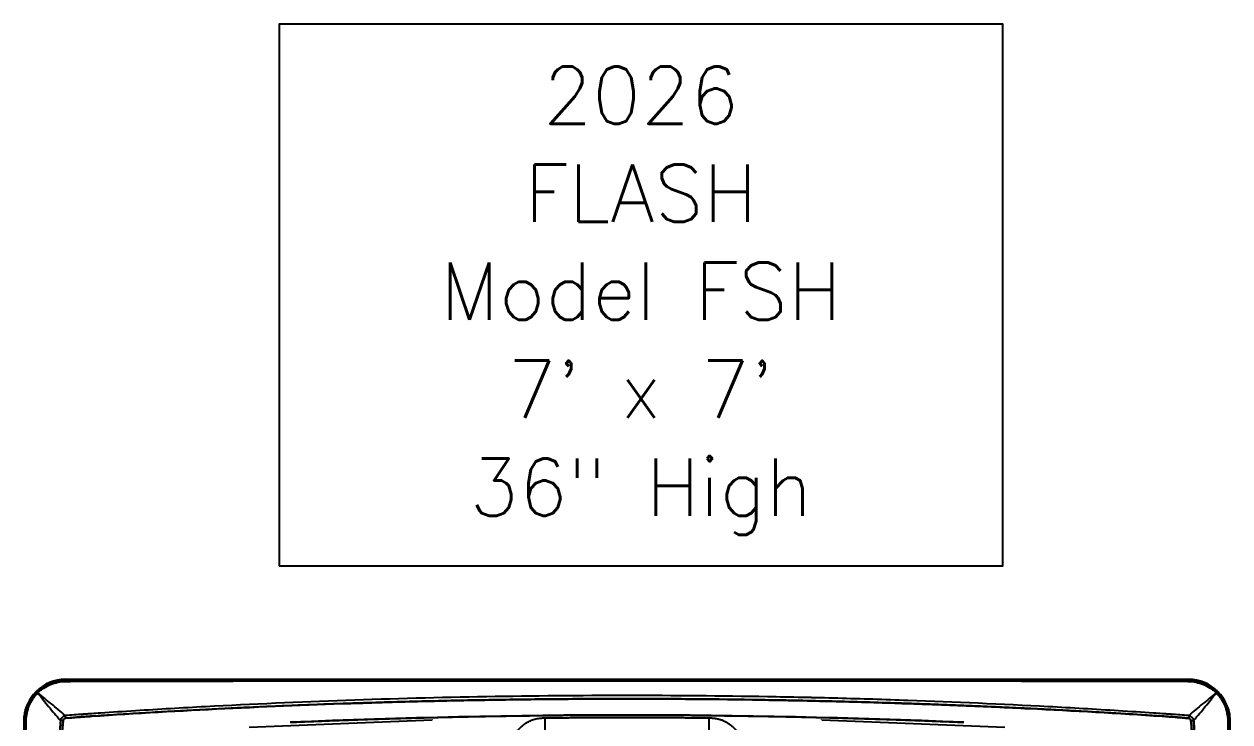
# Model space of a CAD drawing. Extents: x 527 to 611, y 788 to 934.
# Drawn here: x 527.1 to 611.5, y 884.8 to 933.6 of the extents above; entities that cross this region are included whole.
import ezdxf
from ezdxf.enums import TextEntityAlignment as Align

# ---------------------------------------------------------------- set-up
doc = ezdxf.new("R2010")
doc.units = 0
doc.header["$MEASUREMENT"] = 0
doc.layers.add('1', color=4, linetype='Continuous')
doc.layers.add('DIM', color=3, linetype='Continuous')
doc.layers.add('GEOMETRY', color=4, linetype='Continuous', lineweight=25)
doc.styles.add('SIMPLEX', font='simplex')

# ---------------------------------------------------------------- blocks, each defined once
blk = doc.blocks.new('2026_FLASH')
at = {"layer": 'GEOMETRY'}
for p, q in [((2.898, 84.42), (2.898, 84.346)), ((2.898, 84.42), (81.522, 84.42)), ((2.898, 84.42), (2.898, 84.346)), ((81.522, 84.42), (81.522, 84.346)), ((0, 81.522), (0.074, 81.522)), ((0, 2.898), (0, 81.522)), ((2.728, 81.519), (2.538, 81.536)), ((2.884, 81.882), (2.901, 81.692)), ((15.764, 81.076), (28.57, 81.586)), ((28.57, 81.586), (28.569, 81.615)), ((55.85, 81.586), (55.851, 81.615)), ((55.85, 81.586), (68.656, 81.076)), ((81.536, 81.882), (81.519, 81.692)), ((84.42, 81.522), (84.346, 81.522)), ((84.42, 81.522), (84.346, 81.522)), ((84.42, 81.522), (84.42, 2.898))]:
    blk.add_line(p, q, dxfattribs=at)
for centre, radius, start, end in [((2.898, 81.522), 2.898, 90, 180), ((3.499, 84.28), 0.604, 173.66743, 180.40488), ((81.522, 81.522), 2.898, 0, 90), ((80.922, 84.28), 0.604, 359.59502, 6.33433), ((1.454, 83.98), 0.723, 219.79075, 225.41335), ((0.44, 82.966), 0.724, 44.58671, 50.20785), ((83.98, 82.966), 0.723, 129.79075, 135.41335), ((82.966, 83.98), 0.724, 314.58671, 320.20785), ((0.14, 80.922), 0.604, 89.59502, 96.33433), ((84.28, 80.921), 0.604, 83.66743, 90.40488)]:
    blk.add_arc(centre, radius, start, end, dxfattribs=at)
for points, knots in [([(2.898, 84.346), (2.892, 84.346), (2.886, 84.346), (2.875, 84.346), (2.857, 84.346), (2.817, 84.345), (2.782, 84.344), (2.713, 84.341), (2.667, 84.337), (2.53, 84.324), (2.439, 84.311), (2.259, 84.275), (2.169, 84.253), (2.036, 84.213), (1.992, 84.198), (1.905, 84.167), (1.862, 84.15), (1.649, 84.062), (1.487, 83.976), (1.295, 83.848), (1.257, 83.822), (1.183, 83.767), (1.146, 83.738), (1.038, 83.65), (0.969, 83.587), (0.903, 83.522)], [0, 0, 0, 0, 0.007813, 0.007813, 0.015625, 0.03125, 0.0625, 0.0625, 0.125, 0.125, 0.25, 0.25, 0.375, 0.375, 0.4375, 0.4375, 0.5, 0.5, 0.75, 0.75, 0.8125, 0.8125, 0.875, 0.875, 1, 1, 1, 1]), ([(2.898, 84.346), (2.892, 84.346), (2.886, 84.346), (2.875, 84.346), (2.857, 84.346), (2.817, 84.345), (2.782, 84.344), (2.713, 84.341), (2.667, 84.337), (2.53, 84.324), (2.439, 84.311), (2.259, 84.275), (2.169, 84.253), (2.036, 84.213), (1.992, 84.198), (1.905, 84.167), (1.862, 84.15), (1.649, 84.062), (1.487, 83.976), (1.295, 83.848), (1.257, 83.822), (1.183, 83.767), (1.146, 83.738), (1.038, 83.65), (0.969, 83.587), (0.903, 83.522)], [0, 0, 0, 0, 0.007813, 0.007813, 0.015625, 0.03125, 0.0625, 0.0625, 0.125, 0.125, 0.25, 0.25, 0.375, 0.375, 0.4375, 0.4375, 0.5, 0.5, 0.75, 0.75, 0.8125, 0.8125, 0.875, 0.875, 1, 1, 1, 1]), ([(0.956, 83.474), (1.021, 83.536), (1.089, 83.595), (1.194, 83.679), (1.23, 83.706), (1.303, 83.758), (1.34, 83.783), (1.527, 83.905), (1.685, 83.988), (1.891, 84.073), (1.933, 84.089), (2.018, 84.12), (2.06, 84.134), (2.189, 84.173), (2.276, 84.196), (2.537, 84.25), (2.714, 84.271), (2.894, 84.275)], [0, 0, 0, 0, 0.125, 0.125, 0.1875, 0.1875, 0.25, 0.25, 0.5, 0.5, 0.5625, 0.5625, 0.625, 0.625, 0.75, 0.75, 1, 1, 1, 1]), ([(0.956, 83.474), (1.021, 83.536), (1.089, 83.595), (1.194, 83.679), (1.23, 83.706), (1.303, 83.758), (1.34, 83.783), (1.527, 83.905), (1.685, 83.988), (1.891, 84.073), (1.933, 84.089), (2.018, 84.12), (2.06, 84.134), (2.189, 84.173), (2.276, 84.196), (2.537, 84.25), (2.714, 84.271), (2.894, 84.275)], [0, 0, 0, 0, 0.125, 0.125, 0.1875, 0.1875, 0.25, 0.25, 0.5, 0.5, 0.5625, 0.5625, 0.625, 0.625, 0.75, 0.75, 1, 1, 1, 1]), ([(81.522, 84.346), (81.496, 84.346), (81.471, 84.346), (81.42, 84.346), (81.343, 84.346), (81.164, 84.346), (80.805, 84.346), (80.089, 84.346), (78.655, 84.346), (77.427, 84.346), (74.97, 84.346), (73.332, 84.345), (68.418, 84.345), (65.142, 84.345), (55.314, 84.344), (48.762, 84.344), (35.658, 84.344), (29.106, 84.344), (19.278, 84.345), (16.002, 84.345), (11.088, 84.345), (9.45, 84.346), (6.993, 84.346), (5.765, 84.346), (4.331, 84.346), (3.615, 84.346), (3.256, 84.346), (3.077, 84.346), (3, 84.346), (2.949, 84.346), (2.924, 84.346), (2.898, 84.346)], [0, 0, 0, 0, 0.000977, 0.000977, 0.001953, 0.003906, 0.007812, 0.015625, 0.03125, 0.0625, 0.0625, 0.125, 0.125, 0.25, 0.25, 0.5, 0.5, 0.75, 0.75, 0.875, 0.875, 0.9375, 0.9375, 0.96875, 0.984375, 0.992187, 0.996094, 0.998047, 0.999023, 0.999023, 1, 1, 1, 1]), ([(81.522, 84.346), (81.496, 84.346), (81.471, 84.346), (81.42, 84.346), (81.343, 84.346), (81.164, 84.346), (80.805, 84.346), (80.089, 84.346), (78.655, 84.346), (77.427, 84.346), (74.97, 84.346), (73.332, 84.345), (68.418, 84.345), (65.142, 84.345), (55.314, 84.344), (48.762, 84.344), (35.658, 84.344), (29.106, 84.344), (19.278, 84.345), (16.002, 84.345), (11.088, 84.345), (9.45, 84.346), (6.993, 84.346), (5.765, 84.346), (4.331, 84.346), (3.615, 84.346), (3.256, 84.346), (3.077, 84.346), (3, 84.346), (2.949, 84.346), (2.924, 84.346), (2.898, 84.346)], [0, 0, 0, 0, 0.000977, 0.000977, 0.001953, 0.003906, 0.007812, 0.015625, 0.03125, 0.0625, 0.0625, 0.125, 0.125, 0.25, 0.25, 0.5, 0.5, 0.75, 0.75, 0.875, 0.875, 0.9375, 0.9375, 0.96875, 0.984375, 0.992187, 0.996094, 0.998047, 0.999023, 0.999023, 1, 1, 1, 1]), ([(2.947, 84.277), (2.951, 84.277), (2.954, 84.277), (2.96, 84.277), (2.97, 84.277), (2.992, 84.277), (3.037, 84.277), (3.126, 84.277), (3.305, 84.278), (3.663, 84.278), (4.379, 84.28), (5.81, 84.283), (7.037, 84.286), (9.491, 84.291), (11.127, 84.294), (16.035, 84.303), (19.307, 84.308), (25.851, 84.315), (29.122, 84.318), (35.666, 84.321), (42.21, 84.323), (48.754, 84.321), (55.298, 84.318), (58.569, 84.315), (65.113, 84.308), (68.385, 84.303), (74.929, 84.291), (78.201, 84.284), (81.473, 84.277)], [0, 0, 0, 0, 0.000122, 0.000122, 0.000244, 0.000488, 0.000977, 0.001953, 0.003906, 0.007813, 0.015625, 0.03125, 0.0625, 0.0625, 0.125, 0.125, 0.25, 0.25, 0.375, 0.375, 0.5, 0.625, 0.625, 0.75, 0.75, 0.875, 0.875, 1, 1, 1, 1]), ([(2.947, 84.277), (2.951, 84.277), (2.954, 84.277), (2.96, 84.277), (2.97, 84.277), (2.992, 84.277), (3.037, 84.277), (3.126, 84.277), (3.305, 84.278), (3.663, 84.278), (4.379, 84.28), (5.81, 84.283), (7.037, 84.286), (9.491, 84.291), (11.127, 84.294), (16.035, 84.303), (19.307, 84.308), (25.851, 84.315), (29.122, 84.318), (35.666, 84.321), (42.21, 84.323), (48.754, 84.321), (55.298, 84.318), (58.569, 84.315), (65.113, 84.308), (68.385, 84.303), (74.929, 84.291), (78.201, 84.284), (81.473, 84.277)], [0, 0, 0, 0, 0.000122, 0.000122, 0.000244, 0.000488, 0.000977, 0.001953, 0.003906, 0.007813, 0.015625, 0.03125, 0.0625, 0.0625, 0.125, 0.125, 0.25, 0.25, 0.375, 0.375, 0.5, 0.625, 0.625, 0.75, 0.75, 0.875, 0.875, 1, 1, 1, 1]), ([(81.473, 84.277), (81.475, 84.277), (81.477, 84.277), (81.481, 84.276), (81.488, 84.276), (81.504, 84.276), (81.517, 84.276), (81.526, 84.275)], [0, 0, 0, 0, 0.125, 0.125, 0.25, 0.5, 1, 1, 1, 1]), ([(81.473, 84.277), (81.475, 84.277), (81.477, 84.277), (81.481, 84.276), (81.488, 84.276), (81.504, 84.276), (81.517, 84.276), (81.526, 84.275)], [0, 0, 0, 0, 0.125, 0.125, 0.25, 0.5, 1, 1, 1, 1]), ([(81.522, 84.42), (81.648, 84.415), (81.902, 84.406), (82.273, 84.325), (82.526, 84.252), (82.647, 84.192), (82.655, 84.188)], [0, 0, 0, 0, 0.32534, 0.652035, 0.977363, 1, 1, 1, 1]), ([(83.517, 83.522), (83.451, 83.587), (83.382, 83.65), (83.274, 83.738), (83.237, 83.767), (83.163, 83.822), (83.125, 83.848), (82.933, 83.976), (82.771, 84.062), (82.558, 84.15), (82.515, 84.167), (82.428, 84.198), (82.384, 84.213), (82.251, 84.253), (82.161, 84.275), (81.981, 84.311), (81.89, 84.324), (81.753, 84.337), (81.707, 84.341), (81.638, 84.344), (81.615, 84.345), (81.568, 84.346), (81.545, 84.346), (81.522, 84.346)], [0, 0, 0, 0, 0.125, 0.125, 0.1875, 0.1875, 0.25, 0.25, 0.5, 0.5, 0.5625, 0.5625, 0.625, 0.625, 0.75, 0.75, 0.875, 0.875, 0.9375, 0.9375, 0.96875, 0.96875, 1, 1, 1, 1]), ([(83.517, 83.522), (83.451, 83.587), (83.382, 83.65), (83.274, 83.738), (83.237, 83.767), (83.163, 83.822), (83.125, 83.848), (82.933, 83.976), (82.771, 84.062), (82.558, 84.15), (82.515, 84.167), (82.428, 84.198), (82.384, 84.213), (82.251, 84.253), (82.161, 84.275), (81.981, 84.311), (81.89, 84.324), (81.753, 84.337), (81.707, 84.341), (81.638, 84.344), (81.615, 84.345), (81.568, 84.346), (81.545, 84.346), (81.522, 84.346)], [0, 0, 0, 0, 0.125, 0.125, 0.1875, 0.1875, 0.25, 0.25, 0.5, 0.5, 0.5625, 0.5625, 0.625, 0.625, 0.75, 0.75, 0.875, 0.875, 0.9375, 0.9375, 0.96875, 0.96875, 1, 1, 1, 1]), ([(81.526, 84.275), (81.706, 84.271), (81.883, 84.25), (82.144, 84.196), (82.231, 84.173), (82.36, 84.134), (82.402, 84.12), (82.487, 84.089), (82.529, 84.073), (82.735, 83.988), (82.893, 83.905), (83.08, 83.783), (83.117, 83.758), (83.19, 83.706), (83.226, 83.679), (83.331, 83.595), (83.399, 83.536), (83.464, 83.474)], [0, 0, 0, 0, 0.25, 0.25, 0.375, 0.375, 0.4375, 0.4375, 0.5, 0.5, 0.75, 0.75, 0.8125, 0.8125, 0.875, 0.875, 1, 1, 1, 1]), ([(81.526, 84.275), (81.706, 84.271), (81.883, 84.25), (82.144, 84.196), (82.231, 84.173), (82.36, 84.134), (82.402, 84.12), (82.487, 84.089), (82.529, 84.073), (82.735, 83.988), (82.893, 83.905), (83.08, 83.783), (83.117, 83.758), (83.19, 83.706), (83.226, 83.679), (83.331, 83.595), (83.399, 83.536), (83.464, 83.474)], [0, 0, 0, 0, 0.25, 0.25, 0.375, 0.375, 0.4375, 0.4375, 0.5, 0.5, 0.75, 0.75, 0.8125, 0.8125, 0.875, 0.875, 1, 1, 1, 1]), ([(0.898, 83.517), (0.833, 83.451), (0.77, 83.382), (0.682, 83.274), (0.653, 83.237), (0.598, 83.163), (0.572, 83.125), (0.444, 82.933), (0.358, 82.771), (0.27, 82.558), (0.253, 82.515), (0.222, 82.428), (0.207, 82.384), (0.167, 82.251), (0.145, 82.161), (0.109, 81.981), (0.096, 81.89), (0.083, 81.753), (0.079, 81.707), (0.076, 81.638), (0.075, 81.615), (0.074, 81.568), (0.074, 81.545), (0.074, 81.522)], [0, 0, 0, 0, 0.125, 0.125, 0.1875, 0.1875, 0.25, 0.25, 0.5, 0.5, 0.5625, 0.5625, 0.625, 0.625, 0.75, 0.75, 0.875, 0.875, 0.9375, 0.9375, 0.96875, 0.96875, 1, 1, 1, 1]), ([(0.898, 83.517), (0.833, 83.451), (0.77, 83.382), (0.682, 83.274), (0.653, 83.237), (0.598, 83.163), (0.572, 83.125), (0.444, 82.933), (0.358, 82.771), (0.27, 82.558), (0.253, 82.515), (0.222, 82.428), (0.207, 82.384), (0.167, 82.251), (0.145, 82.161), (0.109, 81.981), (0.096, 81.89), (0.083, 81.753), (0.079, 81.707), (0.076, 81.638), (0.075, 81.615), (0.074, 81.568), (0.074, 81.545), (0.074, 81.522)], [0, 0, 0, 0, 0.125, 0.125, 0.1875, 0.1875, 0.25, 0.25, 0.5, 0.5, 0.5625, 0.5625, 0.625, 0.625, 0.75, 0.75, 0.875, 0.875, 0.9375, 0.9375, 0.96875, 0.96875, 1, 1, 1, 1]), ([(0.145, 81.526), (0.149, 81.706), (0.17, 81.883), (0.224, 82.144), (0.247, 82.231), (0.286, 82.36), (0.3, 82.402), (0.331, 82.487), (0.347, 82.529), (0.432, 82.735), (0.515, 82.893), (0.637, 83.08), (0.662, 83.117), (0.714, 83.19), (0.741, 83.226), (0.825, 83.331), (0.884, 83.399), (0.946, 83.464)], [0, 0, 0, 0, 0.25, 0.25, 0.375, 0.375, 0.4375, 0.4375, 0.5, 0.5, 0.75, 0.75, 0.8125, 0.8125, 0.875, 0.875, 1, 1, 1, 1]), ([(0.145, 81.526), (0.149, 81.706), (0.17, 81.883), (0.224, 82.144), (0.247, 82.231), (0.286, 82.36), (0.3, 82.402), (0.331, 82.487), (0.347, 82.529), (0.432, 82.735), (0.515, 82.893), (0.637, 83.08), (0.662, 83.117), (0.714, 83.19), (0.741, 83.226), (0.825, 83.331), (0.884, 83.399), (0.946, 83.464)], [0, 0, 0, 0, 0.25, 0.25, 0.375, 0.375, 0.4375, 0.4375, 0.5, 0.5, 0.75, 0.75, 0.8125, 0.8125, 0.875, 0.875, 1, 1, 1, 1]), ([(0.946, 83.464), (1.073, 83.309), (1.201, 83.152), (1.458, 82.835), (1.587, 82.675), (1.851, 82.353), (1.985, 82.19), (2.258, 81.864), (2.396, 81.7), (2.538, 81.536)], [0, 0, 0, 0, 0.25, 0.25, 0.5, 0.5, 0.75, 0.75, 1, 1, 1, 1]), ([(0.946, 83.464), (1.073, 83.309), (1.201, 83.152), (1.458, 82.835), (1.587, 82.675), (1.851, 82.353), (1.985, 82.19), (2.258, 81.864), (2.396, 81.7), (2.538, 81.536)], [0, 0, 0, 0, 0.25, 0.25, 0.5, 0.5, 0.75, 0.75, 1, 1, 1, 1]), ([(2.884, 81.882), (2.72, 82.024), (2.556, 82.162), (2.23, 82.435), (2.067, 82.569), (1.745, 82.833), (1.585, 82.962), (1.268, 83.219), (1.111, 83.347), (0.956, 83.474)], [0, 0, 0, 0, 0.25, 0.25, 0.5, 0.5, 0.75, 0.75, 1, 1, 1, 1]), ([(2.884, 81.882), (2.72, 82.024), (2.556, 82.162), (2.23, 82.435), (2.067, 82.569), (1.745, 82.833), (1.585, 82.962), (1.268, 83.219), (1.111, 83.347), (0.956, 83.474)], [0, 0, 0, 0, 0.25, 0.25, 0.5, 0.5, 0.75, 0.75, 1, 1, 1, 1]), ([(81.536, 81.882), (81.332, 81.897), (81.127, 81.912), (80.718, 81.94), (80.514, 81.954), (80.207, 81.975), (80.105, 81.983), (79.9, 81.997), (79.798, 82.004), (79.491, 82.025), (78.468, 82.095), (77.445, 82.161), (74.99, 82.316), (73.353, 82.412), (68.439, 82.676), (65.162, 82.822), (60.245, 82.995), (58.605, 83.046), (55.326, 83.132), (53.686, 83.168), (48.767, 83.254), (45.487, 83.283), (38.926, 83.283), (35.645, 83.254), (29.087, 83.14), (25.809, 83.053), (19.255, 82.821), (15.979, 82.676), (11.067, 82.412), (9.43, 82.316), (6.975, 82.161), (6.156, 82.108), (5.133, 82.039), (4.929, 82.025), (4.622, 82.004), (4.52, 81.997), (4.315, 81.983), (4.213, 81.975), (3.906, 81.954), (3.702, 81.94), (3.293, 81.912), (3.088, 81.897), (2.884, 81.882)], [0, 0, 0, 0, 0.007813, 0.007813, 0.015625, 0.015625, 0.019531, 0.019531, 0.023438, 0.023438, 0.03125, 0.0625, 0.0625, 0.125, 0.125, 0.25, 0.25, 0.3125, 0.3125, 0.375, 0.375, 0.5, 0.5, 0.625, 0.625, 0.75, 0.75, 0.875, 0.875, 0.9375, 0.9375, 0.96875, 0.96875, 0.976563, 0.976563, 0.980469, 0.980469, 0.984375, 0.984375, 0.992188, 0.992188, 1, 1, 1, 1]), ([(81.536, 81.882), (81.127, 81.912), (80.718, 81.94), (80.105, 81.983), (79.9, 81.997), (79.491, 82.025), (79.287, 82.039), (78.264, 82.108), (77.445, 82.161), (74.99, 82.316), (73.353, 82.412), (68.439, 82.676), (65.162, 82.822), (58.606, 83.053), (55.326, 83.14), (48.767, 83.254), (45.487, 83.283), (38.926, 83.283), (35.645, 83.254), (29.087, 83.14), (25.809, 83.053), (19.255, 82.821), (15.979, 82.676), (11.067, 82.412), (9.43, 82.316), (6.975, 82.161), (6.156, 82.108), (5.133, 82.039), (4.929, 82.025), (4.52, 81.997), (4.315, 81.983), (3.702, 81.94), (3.293, 81.912), (2.884, 81.882)], [0, 0, 0, 0, 0.031247, 0.031247, 0.04687, 0.04687, 0.062493, 0.062493, 0.124986, 0.124986, 0.249972, 0.249972, 0.499944, 0.499944, 0.749917, 0.749917, 0.999889, 0.999889, 1.249861, 1.249861, 1.499833, 1.499833, 1.749806, 1.749806, 1.874792, 1.874792, 1.937285, 1.937285, 1.952908, 1.952908, 1.968531, 1.968531, 1.999778, 1.999778, 1.999778, 1.999778]), ([(79.681, 81.835), (79.526, 81.845), (79.217, 81.866), (78.753, 81.896), (78.289, 81.926), (77.824, 81.955), (77.359, 81.984), (76.895, 82.013), (76.429, 82.041), (75.964, 82.069), (75.499, 82.096), (75.033, 82.123), (74.567, 82.15), (74.101, 82.176), (73.634, 82.202), (73.167, 82.227), (72.7, 82.252), (72.233, 82.277), (71.766, 82.302), (71.298, 82.325), (70.831, 82.349), (70.363, 82.372), (69.894, 82.395), (69.426, 82.417), (68.957, 82.439), (68.488, 82.461), (68.019, 82.482), (67.55, 82.503), (67.08, 82.524), (66.61, 82.544), (66.14, 82.563), (65.67, 82.583), (65.2, 82.602), (64.729, 82.62), (64.258, 82.638), (63.787, 82.656), (63.315, 82.673), (62.844, 82.69), (62.372, 82.707), (61.9, 82.723), (61.428, 82.739), (60.334, 82.775), (58.618, 82.827), (56.278, 82.888), (53.932, 82.939), (50.807, 82.996), (46.899, 83.042), (42.21, 83.061), (37.52, 83.042), (33.612, 82.996), (30.487, 82.939), (28.142, 82.888), (25.801, 82.827), (23.943, 82.77), (22.565, 82.725), (21.666, 82.694), (20.767, 82.661), (19.87, 82.627), (18.974, 82.592), (18.078, 82.555), (17.183, 82.517), (16.289, 82.477), (15.395, 82.436), (14.503, 82.394), (13.611, 82.35), (12.72, 82.305), (11.83, 82.259), (10.941, 82.211), (10.053, 82.161), (9.165, 82.11), (8.278, 82.058), (7.392, 82.005), (6.507, 81.95), (5.623, 81.893), (5.033, 81.855), (4.739, 81.835)], [0, 0, 0, 0, 0.006197, 0.012398, 0.0186, 0.024806, 0.031014, 0.037224, 0.043438, 0.049654, 0.055873, 0.062094, 0.068318, 0.074545, 0.080774, 0.087006, 0.093241, 0.099478, 0.105719, 0.111962, 0.118207, 0.124456, 0.130707, 0.13696, 0.143217, 0.149476, 0.155738, 0.162003, 0.16827, 0.174541, 0.180814, 0.18709, 0.193368, 0.199649, 0.205933, 0.21222, 0.21851, 0.224802, 0.231098, 0.237396, 0.243697, 0.25, 0.281157, 0.312375, 0.343656, 0.375, 0.437416, 0.5, 0.562583, 0.625, 0.656344, 0.687624, 0.718843, 0.75, 0.762004, 0.773999, 0.785983, 0.797957, 0.809921, 0.821875, 0.833819, 0.845753, 0.857677, 0.869591, 0.881495, 0.89339, 0.905274, 0.917149, 0.929014, 0.940869, 0.952714, 0.96455, 0.976376, 0.988193, 1, 1, 1, 1]), ([(4.739, 81.835), (10.921, 82.245), (17.163, 82.551), (23.489, 82.755), (23.513, 82.756), (23.561, 82.758), (23.586, 82.758), (23.659, 82.761), (23.707, 82.762), (23.853, 82.767), (23.95, 82.77), (24.242, 82.779), (24.437, 82.785), (25.021, 82.803), (25.41, 82.814), (26.579, 82.847), (27.359, 82.867), (29.702, 82.924), (31.267, 82.955), (32.885, 82.981), (32.933, 82.982), (33.03, 82.983), (33.079, 82.984), (33.225, 82.986), (33.323, 82.988), (33.615, 82.992), (33.81, 82.995), (34.394, 83.003), (34.784, 83.008), (35.955, 83.022), (36.735, 83.03), (39.079, 83.048), (40.643, 83.055), (45.343, 83.055), (48.468, 83.03), (51.632, 82.979), (51.682, 82.979), (51.78, 82.977), (51.829, 82.976), (51.976, 82.974), (52.074, 82.972), (52.368, 82.967), (52.564, 82.964), (53.151, 82.953), (53.543, 82.946), (54.717, 82.922), (55.498, 82.905), (57.841, 82.848), (59.4, 82.805), (60.98, 82.754), (61.005, 82.753), (61.054, 82.751), (61.078, 82.75), (61.152, 82.748), (61.201, 82.746), (61.349, 82.742), (61.447, 82.738), (61.743, 82.728), (61.939, 82.722), (62.529, 82.702), (62.923, 82.688), (64.101, 82.645), (64.886, 82.614), (67.238, 82.519), (68.802, 82.449), (73.484, 82.219), (76.59, 82.04), (79.681, 81.835)], [0, 0, 0, 0, 0.25, 0.25, 0.250977, 0.250977, 0.251953, 0.251953, 0.253906, 0.253906, 0.257812, 0.257812, 0.265625, 0.265625, 0.28125, 0.28125, 0.3125, 0.3125, 0.375, 0.375, 0.376953, 0.376953, 0.378906, 0.378906, 0.382812, 0.382812, 0.390625, 0.390625, 0.40625, 0.40625, 0.4375, 0.4375, 0.5, 0.5, 0.625, 0.625, 0.626953, 0.626953, 0.628906, 0.628906, 0.632812, 0.632812, 0.640625, 0.640625, 0.65625, 0.65625, 0.6875, 0.6875, 0.75, 0.75, 0.750977, 0.750977, 0.751953, 0.751953, 0.753906, 0.753906, 0.757812, 0.757812, 0.765625, 0.765625, 0.78125, 0.78125, 0.8125, 0.8125, 0.875, 0.875, 1, 1, 1, 1]), ([(83.464, 83.474), (83.309, 83.347), (83.152, 83.219), (82.835, 82.962), (82.675, 82.833), (82.353, 82.569), (82.19, 82.435), (81.864, 82.162), (81.7, 82.024), (81.536, 81.882)], [0, 0, 0, 0, 0.25, 0.25, 0.5, 0.5, 0.75, 0.75, 1, 1, 1, 1]), ([(83.464, 83.474), (83.309, 83.347), (83.152, 83.219), (82.835, 82.962), (82.675, 82.833), (82.353, 82.569), (82.19, 82.435), (81.864, 82.162), (81.7, 82.024), (81.536, 81.882)], [0, 0, 0, 0, 0.25, 0.25, 0.5, 0.5, 0.75, 0.75, 1, 1, 1, 1]), ([(81.882, 81.536), (82.024, 81.7), (82.162, 81.864), (82.435, 82.19), (82.569, 82.353), (82.833, 82.675), (82.962, 82.835), (83.219, 83.152), (83.347, 83.309), (83.474, 83.464)], [0, 0, 0, 0, 0.25, 0.25, 0.5, 0.5, 0.75, 0.75, 1, 1, 1, 1]), ([(81.882, 81.536), (82.024, 81.7), (82.162, 81.864), (82.435, 82.19), (82.569, 82.353), (82.833, 82.675), (82.962, 82.835), (83.219, 83.152), (83.347, 83.309), (83.474, 83.464)], [0, 0, 0, 0, 0.25, 0.25, 0.5, 0.5, 0.75, 0.75, 1, 1, 1, 1]), ([(83.474, 83.464), (83.536, 83.399), (83.595, 83.331), (83.679, 83.226), (83.706, 83.19), (83.758, 83.117), (83.783, 83.08), (83.905, 82.893), (83.988, 82.735), (84.073, 82.529), (84.089, 82.487), (84.12, 82.402), (84.134, 82.36), (84.173, 82.231), (84.196, 82.144), (84.25, 81.883), (84.271, 81.706), (84.275, 81.526)], [0, 0, 0, 0, 0.125, 0.125, 0.1875, 0.1875, 0.25, 0.25, 0.5, 0.5, 0.5625, 0.5625, 0.625, 0.625, 0.75, 0.75, 1, 1, 1, 1]), ([(83.474, 83.464), (83.536, 83.399), (83.595, 83.331), (83.679, 83.226), (83.706, 83.19), (83.758, 83.117), (83.783, 83.08), (83.905, 82.893), (83.988, 82.735), (84.073, 82.529), (84.089, 82.487), (84.12, 82.402), (84.134, 82.36), (84.173, 82.231), (84.196, 82.144), (84.25, 81.883), (84.271, 81.706), (84.275, 81.526)], [0, 0, 0, 0, 0.125, 0.125, 0.1875, 0.1875, 0.25, 0.25, 0.5, 0.5, 0.5625, 0.5625, 0.625, 0.625, 0.75, 0.75, 1, 1, 1, 1]), ([(84.346, 81.522), (84.346, 81.528), (84.346, 81.534), (84.346, 81.545), (84.346, 81.563), (84.345, 81.603), (84.344, 81.638), (84.341, 81.707), (84.337, 81.753), (84.324, 81.89), (84.311, 81.981), (84.275, 82.161), (84.253, 82.251), (84.213, 82.384), (84.198, 82.428), (84.167, 82.515), (84.15, 82.558), (84.062, 82.771), (83.976, 82.933), (83.848, 83.125), (83.822, 83.163), (83.767, 83.237), (83.738, 83.274), (83.65, 83.382), (83.587, 83.451), (83.522, 83.517)], [0, 0, 0, 0, 0.007813, 0.007813, 0.015625, 0.03125, 0.0625, 0.0625, 0.125, 0.125, 0.25, 0.25, 0.375, 0.375, 0.4375, 0.4375, 0.5, 0.5, 0.75, 0.75, 0.8125, 0.8125, 0.875, 0.875, 1, 1, 1, 1]), ([(84.346, 81.522), (84.346, 81.528), (84.346, 81.534), (84.346, 81.545), (84.346, 81.563), (84.345, 81.603), (84.344, 81.638), (84.341, 81.707), (84.337, 81.753), (84.324, 81.89), (84.311, 81.981), (84.275, 82.161), (84.253, 82.251), (84.213, 82.384), (84.198, 82.428), (84.167, 82.515), (84.15, 82.558), (84.062, 82.771), (83.976, 82.933), (83.848, 83.125), (83.822, 83.163), (83.767, 83.237), (83.738, 83.274), (83.65, 83.382), (83.587, 83.451), (83.522, 83.517)], [0, 0, 0, 0, 0.007813, 0.007813, 0.015625, 0.03125, 0.0625, 0.0625, 0.125, 0.125, 0.25, 0.25, 0.375, 0.375, 0.4375, 0.4375, 0.5, 0.5, 0.75, 0.75, 0.8125, 0.8125, 0.875, 0.875, 1, 1, 1, 1]), ([(0, 81.522), (0.005, 81.648), (0.014, 81.902), (0.095, 82.273), (0.168, 82.526), (0.228, 82.647), (0.232, 82.655)], [0, 0, 0, 0, 0.32534, 0.652035, 0.977363, 1, 1, 1, 1]), ([(18.638, 81.41), (18.785, 81.416), (19.079, 81.429), (19.519, 81.447), (19.96, 81.465), (20.401, 81.483), (20.841, 81.5), (21.282, 81.517), (21.722, 81.534), (22.163, 81.55), (22.604, 81.566), (23.044, 81.582), (23.485, 81.597), (23.925, 81.612), (24.366, 81.626), (24.807, 81.64), (25.247, 81.654), (25.688, 81.668), (26.128, 81.681), (26.569, 81.694), (27.01, 81.706), (27.45, 81.718), (27.891, 81.73), (28.331, 81.741), (28.772, 81.752), (29.213, 81.763), (29.653, 81.773), (30.094, 81.783), (30.534, 81.792), (30.975, 81.802), (31.415, 81.81), (31.856, 81.819), (32.297, 81.827), (32.737, 81.835), (33.178, 81.842), (33.618, 81.849), (34.059, 81.856), (34.5, 81.862), (34.94, 81.868), (35.381, 81.874), (35.821, 81.879), (36.262, 81.884), (36.703, 81.889), (37.143, 81.893), (37.584, 81.897), (38.024, 81.901), (38.465, 81.904), (38.906, 81.907), (39.346, 81.909), (39.787, 81.911), (40.227, 81.913), (40.668, 81.914), (41.109, 81.916), (41.549, 81.916), (41.99, 81.917), (42.43, 81.917), (42.871, 81.916), (43.311, 81.916), (43.752, 81.914), (44.193, 81.913), (44.633, 81.911), (45.074, 81.909), (45.514, 81.907), (45.955, 81.904), (46.396, 81.901), (46.836, 81.897), (47.277, 81.893), (47.717, 81.889), (48.158, 81.884), (48.599, 81.879), (49.039, 81.874), (49.48, 81.868), (49.92, 81.862), (50.361, 81.856), (50.802, 81.849), (51.242, 81.842), (51.683, 81.835), (52.123, 81.827), (52.564, 81.819), (53.005, 81.81), (53.445, 81.802), (53.886, 81.792), (54.326, 81.783), (54.767, 81.773), (55.207, 81.763), (55.648, 81.752), (56.089, 81.741), (56.529, 81.73), (56.97, 81.718), (57.41, 81.706), (57.851, 81.694), (58.292, 81.681), (58.732, 81.668), (59.173, 81.654), (59.613, 81.64), (60.054, 81.626), (60.495, 81.612), (60.935, 81.597), (61.376, 81.582), (61.816, 81.566), (62.257, 81.55), (62.698, 81.534), (63.138, 81.517), (63.579, 81.5), (64.019, 81.483), (64.46, 81.465), (64.901, 81.447), (65.341, 81.429), (65.635, 81.416), (65.782, 81.41)], [0, 0, 0, 0, 0.009351, 0.018702, 0.028053, 0.037404, 0.046754, 0.056104, 0.065453, 0.074803, 0.084152, 0.0935, 0.102849, 0.112197, 0.121545, 0.130893, 0.14024, 0.149588, 0.158935, 0.168281, 0.177628, 0.186975, 0.196321, 0.205667, 0.215013, 0.224358, 0.233704, 0.243049, 0.252394, 0.261739, 0.271084, 0.280428, 0.289773, 0.299117, 0.308462, 0.317806, 0.32715, 0.336494, 0.345837, 0.355181, 0.364525, 0.373868, 0.383212, 0.392555, 0.401898, 0.411241, 0.420585, 0.429928, 0.439271, 0.448614, 0.457957, 0.4673, 0.476643, 0.485986, 0.495329, 0.504671, 0.514014, 0.523357, 0.5327, 0.542043, 0.551386, 0.560729, 0.570072, 0.579415, 0.588759, 0.598102, 0.607445, 0.616788, 0.626132, 0.635475, 0.644819, 0.654163, 0.663506, 0.67285, 0.682194, 0.691538, 0.700883, 0.710227, 0.719572, 0.728916, 0.738261, 0.747606, 0.756951, 0.766296, 0.775642, 0.784987, 0.794333, 0.803679, 0.813025, 0.822372, 0.831719, 0.841065, 0.850412, 0.85976, 0.869107, 0.878455, 0.887803, 0.897151, 0.9065, 0.915848, 0.925197, 0.934547, 0.943896, 0.953246, 0.962596, 0.971947, 0.981298, 0.990649, 1, 1, 1, 1]), ([(84.209, 82.602), (84.249, 82.493), (84.333, 82.265), (84.405, 81.901), (84.415, 81.648), (84.42, 81.522)], [0, 0, 0, 0, 0.314671, 0.658047, 1, 1, 1, 1]), ([(0.074, 81.522), (0.074, 81.496), (0.074, 81.471), (0.074, 81.42), (0.074, 81.343), (0.074, 81.164), (0.074, 80.805), (0.074, 80.089), (0.074, 78.655), (0.074, 77.427), (0.074, 74.97), (0.075, 73.332), (0.075, 68.418), (0.075, 65.142), (0.076, 55.314), (0.076, 48.762), (0.076, 35.658), (0.076, 29.106), (0.075, 19.278), (0.075, 16.002), (0.075, 11.088), (0.074, 9.45), (0.074, 6.993), (0.074, 5.765), (0.074, 4.331), (0.074, 3.615), (0.074, 3.256), (0.074, 3.077), (0.074, 3), (0.074, 2.949), (0.074, 2.924), (0.074, 2.898)], [0, 0, 0, 0, 0.000977, 0.000977, 0.001953, 0.003906, 0.007813, 0.015625, 0.03125, 0.0625, 0.0625, 0.125, 0.125, 0.25, 0.25, 0.5, 0.5, 0.75, 0.75, 0.875, 0.875, 0.9375, 0.9375, 0.96875, 0.984375, 0.992188, 0.996094, 0.998047, 0.999023, 0.999023, 1, 1, 1, 1]), ([(0.074, 81.522), (0.074, 81.496), (0.074, 81.471), (0.074, 81.42), (0.074, 81.343), (0.074, 81.164), (0.074, 80.805), (0.074, 80.089), (0.074, 78.655), (0.074, 77.427), (0.074, 74.97), (0.075, 73.332), (0.075, 68.418), (0.075, 65.142), (0.076, 55.314), (0.076, 48.762), (0.076, 35.658), (0.076, 29.106), (0.075, 19.278), (0.075, 16.002), (0.075, 11.088), (0.074, 9.45), (0.074, 6.993), (0.074, 5.765), (0.074, 4.331), (0.074, 3.615), (0.074, 3.256), (0.074, 3.077), (0.074, 3), (0.074, 2.949), (0.074, 2.924), (0.074, 2.898)], [0, 0, 0, 0, 0.000977, 0.000977, 0.001953, 0.003906, 0.007813, 0.015625, 0.03125, 0.0625, 0.0625, 0.125, 0.125, 0.25, 0.25, 0.5, 0.5, 0.75, 0.75, 0.875, 0.875, 0.9375, 0.9375, 0.96875, 0.984375, 0.992188, 0.996094, 0.998047, 0.999023, 0.999023, 1, 1, 1, 1]), ([(0.143, 2.947), (0.143, 2.951), (0.143, 2.954), (0.143, 2.96), (0.143, 2.97), (0.143, 2.992), (0.143, 3.037), (0.143, 3.126), (0.142, 3.305), (0.142, 3.663), (0.14, 4.379), (0.137, 5.81), (0.134, 7.037), (0.129, 9.491), (0.126, 11.127), (0.117, 16.035), (0.112, 19.307), (0.105, 25.851), (0.102, 29.122), (0.099, 35.666), (0.097, 42.21), (0.099, 48.754), (0.102, 55.298), (0.105, 58.569), (0.112, 65.113), (0.117, 68.385), (0.129, 74.929), (0.136, 78.201), (0.143, 81.473)], [0, 0, 0, 0, 0.000122, 0.000122, 0.000244, 0.000488, 0.000977, 0.001953, 0.003906, 0.007812, 0.015625, 0.03125, 0.0625, 0.0625, 0.125, 0.125, 0.25, 0.25, 0.375, 0.375, 0.5, 0.625, 0.625, 0.75, 0.75, 0.875, 0.875, 1, 1, 1, 1]), ([(0.143, 2.947), (0.143, 2.951), (0.143, 2.954), (0.143, 2.96), (0.143, 2.97), (0.143, 2.992), (0.143, 3.037), (0.143, 3.126), (0.142, 3.305), (0.142, 3.663), (0.14, 4.379), (0.137, 5.81), (0.134, 7.037), (0.129, 9.491), (0.126, 11.127), (0.117, 16.035), (0.112, 19.307), (0.105, 25.851), (0.102, 29.122), (0.099, 35.666), (0.097, 42.21), (0.099, 48.754), (0.102, 55.298), (0.105, 58.569), (0.112, 65.113), (0.117, 68.385), (0.129, 74.929), (0.136, 78.201), (0.143, 81.473)], [0, 0, 0, 0, 0.000122, 0.000122, 0.000244, 0.000488, 0.000977, 0.001953, 0.003906, 0.007812, 0.015625, 0.03125, 0.0625, 0.0625, 0.125, 0.125, 0.25, 0.25, 0.375, 0.375, 0.5, 0.625, 0.625, 0.75, 0.75, 0.875, 0.875, 1, 1, 1, 1]), ([(0.143, 81.473), (0.143, 81.475), (0.143, 81.477), (0.144, 81.481), (0.144, 81.488), (0.144, 81.504), (0.144, 81.517), (0.145, 81.526)], [0, 0, 0, 0, 0.125, 0.125, 0.25, 0.5, 1, 1, 1, 1]), ([(0.143, 81.473), (0.143, 81.475), (0.143, 81.477), (0.144, 81.481), (0.144, 81.488), (0.144, 81.504), (0.144, 81.517), (0.145, 81.526)], [0, 0, 0, 0, 0.125, 0.125, 0.25, 0.5, 1, 1, 1, 1]), ([(2.538, 81.536), (2.523, 81.332), (2.508, 81.127), (2.48, 80.718), (2.466, 80.514), (2.445, 80.207), (2.437, 80.105), (2.423, 79.9), (2.416, 79.798), (2.395, 79.491), (2.325, 78.468), (2.259, 77.445), (2.104, 74.99), (2.008, 73.353), (1.744, 68.439), (1.598, 65.162), (1.425, 60.245), (1.374, 58.605), (1.288, 55.326), (1.252, 53.686), (1.166, 48.767), (1.137, 45.487), (1.137, 38.926), (1.166, 35.645), (1.28, 29.087), (1.367, 25.809), (1.599, 19.255), (1.744, 15.979), (2.008, 11.067), (2.104, 9.43), (2.259, 6.975), (2.312, 6.156), (2.381, 5.133), (2.395, 4.929), (2.416, 4.622), (2.423, 4.52), (2.437, 4.315), (2.445, 4.213), (2.466, 3.906), (2.48, 3.702), (2.508, 3.293), (2.523, 3.088), (2.538, 2.884)], [0, 0, 0, 0, 0.007812, 0.007812, 0.015625, 0.015625, 0.019531, 0.019531, 0.023437, 0.023437, 0.03125, 0.0625, 0.0625, 0.125, 0.125, 0.25, 0.25, 0.3125, 0.3125, 0.375, 0.375, 0.5, 0.5, 0.625, 0.625, 0.75, 0.75, 0.875, 0.875, 0.9375, 0.9375, 0.96875, 0.96875, 0.976562, 0.976562, 0.980469, 0.980469, 0.984375, 0.984375, 0.992187, 0.992187, 1, 1, 1, 1]), ([(2.538, 81.536), (2.508, 81.127), (2.48, 80.718), (2.437, 80.105), (2.423, 79.9), (2.395, 79.491), (2.381, 79.287), (2.312, 78.264), (2.259, 77.445), (2.104, 74.99), (2.008, 73.353), (1.744, 68.439), (1.598, 65.162), (1.367, 58.606), (1.28, 55.326), (1.166, 48.767), (1.137, 45.487), (1.137, 38.926), (1.166, 35.645), (1.28, 29.087), (1.367, 25.809), (1.599, 19.255), (1.744, 15.979), (2.008, 11.067), (2.104, 9.43), (2.259, 6.975), (2.312, 6.156), (2.381, 5.133), (2.395, 4.929), (2.423, 4.52), (2.437, 4.315), (2.48, 3.702), (2.508, 3.293), (2.538, 2.884)], [-0.046955, -0.046955, -0.046955, -0.046955, -0.015709, -0.015709, -0.000086, -0.000086, 0.015537, 0.015537, 0.078029, 0.078029, 0.203013, 0.203013, 0.452981, 0.452981, 0.702949, 0.702949, 0.952918, 0.952918, 1.202886, 1.202886, 1.452854, 1.452854, 1.702822, 1.702822, 1.827806, 1.827806, 1.890298, 1.890298, 1.905921, 1.905921, 1.921544, 1.921544, 1.95279, 1.95279, 1.95279, 1.95279]), ([(2.538, 81.536), (2.543, 81.557), (2.549, 81.577), (2.565, 81.617), (2.574, 81.637), (2.595, 81.674), (2.606, 81.692), (2.632, 81.726), (2.646, 81.743), (2.677, 81.773), (2.693, 81.788), (2.727, 81.813), (2.746, 81.825), (2.783, 81.846), (2.803, 81.855), (2.842, 81.871), (2.863, 81.877), (2.884, 81.882)], [0, 0, 0, 0, 0.125, 0.125, 0.25, 0.25, 0.375, 0.375, 0.5, 0.5, 0.625, 0.625, 0.75, 0.75, 0.875, 0.875, 1, 1, 1, 1]), ([(2.884, 81.882), (2.801, 81.862), (2.723, 81.819), (2.6, 81.697), (2.558, 81.619), (2.538, 81.536)], [0, 0, 0, 0, 0.00655447, 0.00655447, 0.01310894, 0.01310894, 0.01310894, 0.01310894]), ([(2.728, 81.519), (2.725, 81.477), (2.717, 81.393), (2.705, 81.265), (2.694, 81.136), (2.683, 81.005), (2.672, 80.872), (2.661, 80.737), (2.646, 80.549), (2.628, 80.304), (2.606, 79.997), (2.592, 79.788), (2.585, 79.681)], [0, 0, 0, 0, 0.06824, 0.137542, 0.207907, 0.279335, 0.351826, 0.425381, 0.5, 0.658475, 0.82514, 1, 1, 1, 1]), ([(2.585, 79.681), (2.607, 80.01), (2.628, 80.316), (2.651, 80.602), (2.651, 80.605), (2.651, 80.61), (2.651, 80.613), (2.652, 80.62), (2.652, 80.625), (2.653, 80.64), (2.654, 80.65), (2.657, 80.68), (2.658, 80.7), (2.663, 80.76), (2.666, 80.799), (2.676, 80.917), (2.682, 80.995), (2.702, 81.224), (2.715, 81.374), (2.728, 81.519)], [0, 0, 0, 0, 0.5, 0.5, 0.503906, 0.503906, 0.507812, 0.507812, 0.515625, 0.515625, 0.53125, 0.53125, 0.5625, 0.5625, 0.625, 0.625, 0.75, 0.75, 1, 1, 1, 1]), ([(2.901, 81.692), (2.898, 81.691), (2.892, 81.691), (2.882, 81.689), (2.873, 81.687), (2.863, 81.685), (2.854, 81.682), (2.846, 81.679), (2.829, 81.672), (2.807, 81.66), (2.781, 81.639), (2.759, 81.613), (2.746, 81.589), (2.738, 81.568), (2.734, 81.552), (2.73, 81.536), (2.729, 81.524), (2.728, 81.519)], [0, 0, 0, 0, 0.036742, 0.073032, 0.108939, 0.144533, 0.179885, 0.21507, 0.250161, 0.377079, 0.500004, 0.623362, 0.749878, 0.810464, 0.872086, 0.935141, 1, 1, 1, 1]), ([(2.728, 81.519), (2.731, 81.542), (2.736, 81.563), (2.747, 81.588), (2.749, 81.594), (2.755, 81.604), (2.757, 81.608), (2.767, 81.622), (2.774, 81.631), (2.797, 81.654), (2.815, 81.666), (2.842, 81.678), (2.847, 81.68), (2.857, 81.683), (2.863, 81.685), (2.879, 81.689), (2.89, 81.691), (2.901, 81.692)], [0, 0, 0, 0, 0.25, 0.25, 0.3125, 0.3125, 0.375, 0.375, 0.5, 0.5, 0.75, 0.75, 0.8125, 0.8125, 0.875, 0.875, 1, 1, 1, 1]), ([(4.739, 81.835), (4.674, 81.831), (4.546, 81.822), (4.357, 81.809), (4.173, 81.796), (3.994, 81.783), (3.798, 81.768), (3.583, 81.751), (3.35, 81.732), (3.124, 81.712), (2.975, 81.698), (2.901, 81.692)], [0, 0, 0, 0, 0.105898, 0.208846, 0.308846, 0.405897, 0.5, 0.629883, 0.75651, 0.879881, 1, 1, 1, 1]), ([(2.901, 81.692), (3.191, 81.719), (3.497, 81.745), (3.822, 81.77), (3.824, 81.77), (3.829, 81.77), (3.831, 81.77), (3.837, 81.771), (3.842, 81.771), (3.855, 81.772), (3.864, 81.773), (3.891, 81.775), (3.909, 81.776), (3.963, 81.781), (4, 81.783), (4.11, 81.792), (4.186, 81.797), (4.415, 81.813), (4.574, 81.824), (4.739, 81.835)], [0, 0, 0, 0, 0.5, 0.5, 0.503906, 0.503906, 0.507812, 0.507812, 0.515625, 0.515625, 0.53125, 0.53125, 0.5625, 0.5625, 0.625, 0.625, 0.75, 0.75, 1, 1, 1, 1]), ([(33.682, 79.789), (33.689, 79.796), (33.703, 79.81), (33.724, 79.831), (33.745, 79.852), (33.765, 79.874), (33.785, 79.895), (33.805, 79.917), (33.825, 79.938), (33.844, 79.96), (33.863, 79.982), (33.882, 80.003), (33.901, 80.025), (33.92, 80.047), (33.938, 80.069), (33.957, 80.091), (33.975, 80.113), (33.993, 80.135), (34.011, 80.157), (34.029, 80.179), (34.047, 80.201), (34.065, 80.223), (34.082, 80.246), (34.1, 80.268), (34.117, 80.29), (34.135, 80.312), (34.152, 80.334), (34.169, 80.356), (34.187, 80.379), (34.204, 80.401), (34.222, 80.423), (34.239, 80.445), (34.256, 80.468), (34.274, 80.49), (34.291, 80.512), (34.309, 80.534), (34.326, 80.556), (34.344, 80.579), (34.361, 80.601), (34.379, 80.623), (34.397, 80.645), (34.46, 80.723), (34.572, 80.856), (34.745, 81.041), (34.941, 81.218), (35.131, 81.356), (35.303, 81.455), (35.443, 81.523), (35.593, 81.582), (35.754, 81.632), (35.923, 81.671), (36.057, 81.692), (36.151, 81.702), (36.202, 81.707), (36.253, 81.711), (36.305, 81.715), (36.356, 81.717), (36.408, 81.718), (36.443, 81.719), (36.46, 81.719)], [0, 0, 0, 0, 0.0092, 0.0184, 0.027601, 0.036802, 0.046002, 0.055202, 0.064401, 0.073599, 0.082797, 0.091994, 0.101192, 0.110389, 0.119586, 0.128784, 0.137982, 0.147179, 0.156377, 0.165575, 0.174773, 0.183971, 0.193169, 0.202366, 0.211563, 0.22076, 0.229955, 0.239151, 0.248346, 0.257541, 0.266736, 0.27593, 0.285125, 0.29432, 0.303515, 0.312711, 0.321907, 0.331104, 0.340301, 0.349499, 0.358698, 0.367899, 0.446975, 0.525986, 0.604961, 0.683971, 0.723501, 0.762996, 0.802479, 0.841956, 0.881462, 0.920968, 0.932253, 0.943536, 0.954821, 0.966109, 0.977402, 0.988699, 1, 1, 1, 1]), ([(36.46, 81.719), (36.46, 81.645), (36.46, 81.513), (36.46, 81.338), (36.46, 81.196), (36.46, 81.066), (36.46, 80.955), (36.46, 80.821), (36.46, 80.733), (36.46, 80.67)], [0, 0, 0, 0, 0.211278, 0.377949, 0.5, 0.617019, 0.75, 0.818969, 1, 1, 1, 1]), ([(47.96, 81.719), (47.969, 81.719), (47.987, 81.719), (48.014, 81.718), (48.042, 81.718), (48.069, 81.717), (48.096, 81.715), (48.123, 81.714), (48.15, 81.712), (48.177, 81.711), (48.204, 81.708), (48.231, 81.706), (48.258, 81.703), (48.284, 81.701), (48.311, 81.698), (48.338, 81.694), (48.364, 81.691), (48.391, 81.687), (48.417, 81.683), (48.443, 81.678), (48.469, 81.674), (48.495, 81.669), (48.521, 81.664), (48.547, 81.658), (48.572, 81.653), (48.598, 81.647), (48.623, 81.641), (48.648, 81.634), (48.673, 81.628), (48.697, 81.621), (48.722, 81.614), (48.746, 81.606), (48.77, 81.599), (48.793, 81.591), (48.817, 81.583), (48.84, 81.575), (48.863, 81.566), (48.886, 81.558), (48.909, 81.549), (48.931, 81.54), (48.953, 81.53), (49.041, 81.493), (49.185, 81.419), (49.366, 81.301), (49.527, 81.174), (49.688, 81.025), (49.848, 80.856), (50.006, 80.667), (50.157, 80.477), (50.305, 80.286), (50.458, 80.095), (50.606, 79.924), (50.754, 79.771), (50.899, 79.638), (51.06, 79.511), (51.193, 79.425), (51.283, 79.374), (51.321, 79.353), (51.36, 79.333), (51.4, 79.314), (51.44, 79.295), (51.481, 79.277), (51.509, 79.265), (51.523, 79.259)], [0, 0, 0, 0, 0.004695, 0.009388, 0.01408, 0.01877, 0.023458, 0.028144, 0.03283, 0.037514, 0.042197, 0.04688, 0.051563, 0.056246, 0.060931, 0.065617, 0.070305, 0.074994, 0.079685, 0.084376, 0.089068, 0.09376, 0.098453, 0.103145, 0.107837, 0.112529, 0.11722, 0.121909, 0.126598, 0.131286, 0.135973, 0.14066, 0.145347, 0.150033, 0.154719, 0.159406, 0.164093, 0.168779, 0.173466, 0.178153, 0.18284, 0.187527, 0.234371, 0.28123, 0.328084, 0.374945, 0.437467, 0.500025, 0.562514, 0.624977, 0.687475, 0.749994, 0.79691, 0.843798, 0.89064, 0.937483, 0.94642, 0.95536, 0.9643, 0.973237, 0.982168, 0.99109, 1, 1, 1, 1]), ([(47.96, 80.67), (47.96, 80.714), (47.96, 80.801), (47.96, 80.917), (47.96, 81.019), (47.96, 81.107), (47.96, 81.253), (47.96, 81.413), (47.96, 81.588), (47.96, 81.675), (47.96, 81.719)], [0, 0, 0, 0, 0.1248078, 0.25, 0.3330472, 0.4163899, 0.5, 0.75, 0.8749943, 1, 1, 1, 1]), ([(81.519, 81.692), (81.477, 81.695), (81.393, 81.703), (81.265, 81.715), (81.136, 81.726), (81.005, 81.737), (80.872, 81.748), (80.737, 81.759), (80.549, 81.774), (80.304, 81.792), (79.997, 81.814), (79.788, 81.828), (79.681, 81.835)], [0, 0, 0, 0, 0.06824, 0.137542, 0.207907, 0.279335, 0.351826, 0.425381, 0.5, 0.658475, 0.82514, 1, 1, 1, 1]), ([(79.681, 81.835), (80.01, 81.813), (80.316, 81.792), (80.602, 81.769), (80.605, 81.769), (80.61, 81.769), (80.613, 81.769), (80.62, 81.768), (80.625, 81.768), (80.64, 81.767), (80.65, 81.766), (80.68, 81.763), (80.7, 81.762), (80.76, 81.757), (80.799, 81.754), (80.917, 81.744), (80.995, 81.738), (81.224, 81.718), (81.374, 81.705), (81.519, 81.692)], [0, 0, 0, 0, 0.5, 0.5, 0.503906, 0.503906, 0.507812, 0.507812, 0.515625, 0.515625, 0.53125, 0.53125, 0.5625, 0.5625, 0.625, 0.625, 0.75, 0.75, 1, 1, 1, 1]), ([(81.692, 81.519), (81.691, 81.522), (81.691, 81.528), (81.689, 81.538), (81.687, 81.547), (81.685, 81.557), (81.682, 81.566), (81.679, 81.574), (81.672, 81.591), (81.66, 81.613), (81.639, 81.639), (81.613, 81.661), (81.589, 81.674), (81.568, 81.682), (81.552, 81.686), (81.536, 81.69), (81.524, 81.691), (81.519, 81.692)], [0, 0, 0, 0, 0.036742, 0.073032, 0.108939, 0.144533, 0.179885, 0.21507, 0.250161, 0.377079, 0.500004, 0.623362, 0.749878, 0.810464, 0.872086, 0.935141, 1, 1, 1, 1]), ([(81.519, 81.692), (81.542, 81.689), (81.563, 81.684), (81.588, 81.673), (81.594, 81.671), (81.604, 81.665), (81.608, 81.663), (81.622, 81.653), (81.631, 81.646), (81.654, 81.623), (81.666, 81.605), (81.678, 81.578), (81.68, 81.573), (81.683, 81.563), (81.685, 81.557), (81.689, 81.541), (81.691, 81.53), (81.692, 81.519)], [0, 0, 0, 0, 0.25, 0.25, 0.3125, 0.3125, 0.375, 0.375, 0.5, 0.5, 0.75, 0.75, 0.8125, 0.8125, 0.875, 0.875, 1, 1, 1, 1]), ([(81.536, 81.882), (81.557, 81.877), (81.577, 81.871), (81.617, 81.855), (81.637, 81.846), (81.674, 81.825), (81.692, 81.814), (81.726, 81.788), (81.743, 81.774), (81.773, 81.743), (81.788, 81.727), (81.813, 81.693), (81.825, 81.674), (81.846, 81.637), (81.855, 81.617), (81.871, 81.578), (81.877, 81.557), (81.882, 81.536)], [0, 0, 0, 0, 0.125, 0.125, 0.25, 0.25, 0.375, 0.375, 0.5, 0.5, 0.625, 0.625, 0.75, 0.75, 0.875, 0.875, 1, 1, 1, 1]), ([(81.536, 81.882), (81.541, 81.881), (81.55, 81.879), (81.563, 81.875), (81.576, 81.871), (81.589, 81.866), (81.602, 81.861), (81.615, 81.856), (81.627, 81.85), (81.639, 81.844), (81.651, 81.838), (81.663, 81.832), (81.675, 81.825), (81.686, 81.817), (81.697, 81.81), (81.708, 81.802), (81.718, 81.794), (81.729, 81.785), (81.739, 81.777), (81.749, 81.768), (81.761, 81.756), (81.776, 81.74), (81.792, 81.721), (81.807, 81.701), (81.822, 81.679), (81.835, 81.657), (81.847, 81.635), (81.858, 81.611), (81.867, 81.587), (81.876, 81.562), (81.88, 81.545), (81.882, 81.536)], [0, 0, 0, 0, 0.027377, 0.054586, 0.081636, 0.108533, 0.135288, 0.161907, 0.1884, 0.214775, 0.24104, 0.267204, 0.293277, 0.319266, 0.345182, 0.371033, 0.396828, 0.422576, 0.448287, 0.473969, 0.499633, 0.548482, 0.59743, 0.646539, 0.695872, 0.745492, 0.79546, 0.845837, 0.896681, 0.94805, 1, 1, 1, 1]), ([(81.692, 81.519), (81.728, 81.522), (81.764, 81.525), (81.83, 81.531), (81.859, 81.534), (81.882, 81.536)], [0, 0, 0, 0, 0.5, 0.5, 1, 1, 1, 1]), ([(81.835, 79.681), (81.831, 79.746), (81.822, 79.874), (81.809, 80.063), (81.796, 80.247), (81.783, 80.426), (81.768, 80.622), (81.751, 80.837), (81.732, 81.07), (81.712, 81.296), (81.698, 81.445), (81.692, 81.519)], [0, 0, 0, 0, 0.105898, 0.208846, 0.308846, 0.405897, 0.5, 0.629883, 0.75651, 0.879881, 1, 1, 1, 1]), ([(81.692, 81.519), (81.719, 81.229), (81.745, 80.923), (81.77, 80.598), (81.77, 80.596), (81.77, 80.591), (81.77, 80.589), (81.771, 80.583), (81.771, 80.578), (81.772, 80.565), (81.773, 80.556), (81.775, 80.529), (81.776, 80.511), (81.781, 80.457), (81.783, 80.42), (81.792, 80.31), (81.797, 80.234), (81.813, 80.005), (81.824, 79.846), (81.835, 79.681)], [0, 0, 0, 0, 0.5, 0.5, 0.503906, 0.503906, 0.507812, 0.507812, 0.515625, 0.515625, 0.53125, 0.53125, 0.5625, 0.5625, 0.625, 0.625, 0.75, 0.75, 1, 1, 1, 1]), ([(81.882, 81.536), (81.885, 81.496), (81.891, 81.413), (81.9, 81.288), (81.909, 81.16), (81.918, 81.028), (81.928, 80.893), (81.937, 80.755), (81.95, 80.568), (81.967, 80.325), (81.989, 80.018), (82.003, 79.804), (82.011, 79.693)], [0, 0, 0, 0, 0.066209, 0.134168, 0.20387, 0.275309, 0.348481, 0.423381, 0.500002, 0.652185, 0.818865, 1, 1, 1, 1]), ([(82.011, 79.693), (81.999, 79.867), (81.988, 80.03), (81.966, 80.337), (81.956, 80.481), (81.947, 80.616), (81.947, 80.617), (81.947, 80.62), (81.947, 80.621), (81.946, 80.625), (81.946, 80.628), (81.946, 80.636), (81.945, 80.641), (81.944, 80.656), (81.944, 80.667), (81.941, 80.698), (81.94, 80.718), (81.936, 80.779), (81.933, 80.82), (81.925, 80.94), (81.919, 81.018), (81.903, 81.249), (81.893, 81.396), (81.882, 81.536)], [0, 0, 0, 0, 0.25, 0.25, 0.5, 0.5, 0.501953, 0.501953, 0.503906, 0.503906, 0.507812, 0.507812, 0.515625, 0.515625, 0.53125, 0.53125, 0.5625, 0.5625, 0.625, 0.625, 0.75, 0.75, 1, 1, 1, 1]), ([(84.277, 81.473), (84.277, 81.469), (84.277, 81.466), (84.277, 81.46), (84.277, 81.45), (84.277, 81.428), (84.277, 81.383), (84.277, 81.294), (84.278, 81.115), (84.278, 80.757), (84.28, 80.041), (84.283, 78.61), (84.286, 77.383), (84.291, 74.929), (84.294, 73.293), (84.303, 68.385), (84.308, 65.113), (84.315, 58.569), (84.318, 55.298), (84.321, 48.754), (84.323, 42.21), (84.321, 35.666), (84.318, 29.122), (84.315, 25.851), (84.308, 19.307), (84.303, 16.035), (84.291, 9.491), (84.284, 6.219), (84.277, 2.947)], [0, 0, 0, 0, 0.000122, 0.000122, 0.000244, 0.000488, 0.000977, 0.001953, 0.003906, 0.007812, 0.015625, 0.03125, 0.0625, 0.0625, 0.125, 0.125, 0.25, 0.25, 0.375, 0.375, 0.5, 0.625, 0.625, 0.75, 0.75, 0.875, 0.875, 1, 1, 1, 1]), ([(84.277, 81.473), (84.277, 81.469), (84.277, 81.466), (84.277, 81.46), (84.277, 81.45), (84.277, 81.428), (84.277, 81.383), (84.277, 81.294), (84.278, 81.115), (84.278, 80.757), (84.28, 80.041), (84.283, 78.61), (84.286, 77.383), (84.291, 74.929), (84.294, 73.293), (84.303, 68.385), (84.308, 65.113), (84.315, 58.569), (84.318, 55.298), (84.321, 48.754), (84.323, 42.21), (84.321, 35.666), (84.318, 29.122), (84.315, 25.851), (84.308, 19.307), (84.303, 16.035), (84.291, 9.491), (84.284, 6.219), (84.277, 2.947)], [0, 0, 0, 0, 0.000122, 0.000122, 0.000244, 0.000488, 0.000977, 0.001953, 0.003906, 0.007812, 0.015625, 0.03125, 0.0625, 0.0625, 0.125, 0.125, 0.25, 0.25, 0.375, 0.375, 0.5, 0.625, 0.625, 0.75, 0.75, 0.875, 0.875, 1, 1, 1, 1]), ([(84.346, 2.898), (84.346, 2.924), (84.346, 2.949), (84.346, 3), (84.346, 3.077), (84.346, 3.256), (84.346, 3.615), (84.346, 4.331), (84.346, 5.765), (84.346, 6.993), (84.346, 9.45), (84.345, 11.088), (84.345, 16.002), (84.345, 19.278), (84.344, 29.106), (84.344, 35.658), (84.344, 48.762), (84.344, 55.314), (84.345, 65.142), (84.345, 68.418), (84.345, 73.332), (84.346, 74.97), (84.346, 77.427), (84.346, 78.655), (84.346, 80.089), (84.346, 80.805), (84.346, 81.164), (84.346, 81.343), (84.346, 81.42), (84.346, 81.471), (84.346, 81.496), (84.346, 81.522)], [0, 0, 0, 0, 0.000977, 0.000977, 0.001953, 0.003906, 0.007813, 0.015625, 0.03125, 0.0625, 0.0625, 0.125, 0.125, 0.25, 0.25, 0.5, 0.5, 0.75, 0.75, 0.875, 0.875, 0.9375, 0.9375, 0.96875, 0.984375, 0.992188, 0.996094, 0.998047, 0.999023, 0.999023, 1, 1, 1, 1]), ([(84.346, 2.898), (84.346, 2.924), (84.346, 2.949), (84.346, 3), (84.346, 3.077), (84.346, 3.256), (84.346, 3.615), (84.346, 4.331), (84.346, 5.765), (84.346, 6.993), (84.346, 9.45), (84.345, 11.088), (84.345, 16.002), (84.345, 19.278), (84.344, 29.106), (84.344, 35.658), (84.344, 48.762), (84.344, 55.314), (84.345, 65.142), (84.345, 68.418), (84.345, 73.332), (84.346, 74.97), (84.346, 77.427), (84.346, 78.655), (84.346, 80.089), (84.346, 80.805), (84.346, 81.164), (84.346, 81.343), (84.346, 81.42), (84.346, 81.471), (84.346, 81.496), (84.346, 81.522)], [0, 0, 0, 0, 0.000977, 0.000977, 0.001953, 0.003906, 0.007813, 0.015625, 0.03125, 0.0625, 0.0625, 0.125, 0.125, 0.25, 0.25, 0.5, 0.5, 0.75, 0.75, 0.875, 0.875, 0.9375, 0.9375, 0.96875, 0.984375, 0.992188, 0.996094, 0.998047, 0.999023, 0.999023, 1, 1, 1, 1])]:
    blk.add_open_spline(points, degree=3, knots=knots, dxfattribs=at)
for points in [[(2.894, 84.275), (2.912, 84.276), (2.93, 84.276), (2.947, 84.277)], [(2.894, 84.275), (2.912, 84.276), (2.93, 84.276), (2.947, 84.277)], [(0.898, 83.517), (0.9, 83.518), (0.902, 83.52), (0.903, 83.522)], [(0.898, 83.517), (0.9, 83.518), (0.902, 83.52), (0.903, 83.522)], [(0.956, 83.474), (0.953, 83.471), (0.949, 83.467), (0.946, 83.464)], [(0.956, 83.474), (0.953, 83.471), (0.949, 83.467), (0.946, 83.464)], [(83.474, 83.464), (83.471, 83.467), (83.467, 83.471), (83.464, 83.474)], [(83.474, 83.464), (83.471, 83.467), (83.467, 83.471), (83.464, 83.474)], [(83.517, 83.522), (83.518, 83.52), (83.52, 83.518), (83.522, 83.517)], [(83.517, 83.522), (83.518, 83.52), (83.52, 83.518), (83.522, 83.517)], [(65.782, 81.41), (50.067, 82.086), (34.353, 82.086), (18.638, 81.41)], [(36.46, 81.719), (36.62, 81.721), (36.939, 81.724), (37.418, 81.729), (37.897, 81.733), (38.377, 81.736), (38.856, 81.74), (39.335, 81.742), (39.814, 81.745), (40.293, 81.747), (40.772, 81.748), (41.252, 81.749), (41.731, 81.75), (42.21, 81.75), (42.689, 81.75), (43.168, 81.749), (43.648, 81.748), (44.127, 81.747), (44.606, 81.745), (45.085, 81.742), (45.564, 81.74), (46.043, 81.736), (46.523, 81.733), (47.002, 81.729), (47.481, 81.724), (47.8, 81.721), (47.96, 81.719)], [(84.275, 81.526), (84.276, 81.508), (84.276, 81.49), (84.277, 81.473)], [(84.275, 81.526), (84.276, 81.508), (84.276, 81.49), (84.277, 81.473)]]:
    blk.add_open_spline(points, degree=3, dxfattribs=at)

msp = doc.modelspace()

# ---------------------------------------------------------------- linework, layer by layer
at = {"layer": 'DIM', "color": 4}
msp.add_lwpolyline([(544.936, 895.675), (595.602, 895.675), (595.602, 933.58), (544.936, 933.58)], close=True, dxfattribs=at)

# ---------------------------------------------------------------- block references
at = {"layer": '1'}
msp.add_blockref('2026_FLASH', (527.079, 803.314), dxfattribs=at)

# ---------------------------------------------------------------- texts
at = {"layer": 'DIM', "style": 'SIMPLEX'}
for s, p in [('2026', (570.269, 926.604)), ('FLASH', (570.269, 919.747)), ('Model FSH', (570.269, 912.89)), ("7' x 7'", (570.269, 906.032)), ('36" High', (570.269, 899.175))]:
    msp.add_text(s, height=4, dxfattribs=at).set_placement(p, align=Align.CENTER)

doc.saveas('drawing.dxf')
